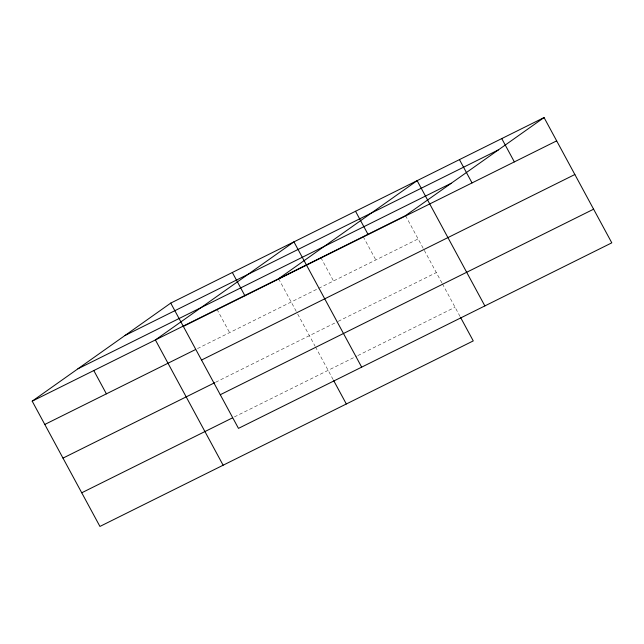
<?xml version="1.0" encoding="UTF-8"?>
<svg xmlns="http://www.w3.org/2000/svg" width="644" height="644" viewBox="0 0 644 644"><rect width="100%" height="100%" fill="white"/><g stroke="black" fill="none" stroke-linecap="round" stroke-linejoin="round"><path stroke-width="0.48" stroke-dasharray="3.22 2.42" d="M197.458 348.589L418.125 238.924M215.651 382.246L337.295 321.791M338.197 321.34L436.318 272.573M234.4 416.918L356.945 356.011M357.839 355.569L455.067 307.244M405.527 215.627L441.945 282.974M442.412 283.843L460.194 316.735M363.216 236.654L375.814 259.951M320.905 257.681L333.503 280.977M278.594 278.707L297.254 313.226M297.721 314.087L315.013 346.061M315.479 346.923L333.27 379.823M216.996 309.321L229.594 332.618"/><path stroke-width="0.97" d="M460.661 317.605L473.26 340.901L99.933 526.438L32.2 401.164L170.74 303.099L544.067 117.562L611.8 242.836L238.473 428.373L170.74 303.099M278.594 278.707L417.135 180.65L484.868 305.924M544.067 117.562L405.527 215.627L32.2 401.164M125.025 335.46L498.343 149.923M77.916 368.803L451.243 183.266M183.339 326.395L556.666 140.867M44.798 424.46L195.671 349.483M201.532 360.052L574.859 174.516M62.991 458.109L214.758 382.689M220.28 394.724L593.607 209.187M81.74 492.781L232.613 417.803M501.757 138.589L514.355 161.894M459.446 159.623L472.044 182.92M355.536 211.264L368.135 234.561M361.67 367.144L293.938 241.87L155.397 339.935L223.13 465.209M333.729 380.685L346.327 403.981M232.339 272.484L244.937 295.789M93.799 370.55L106.397 393.846"/></g></svg>
